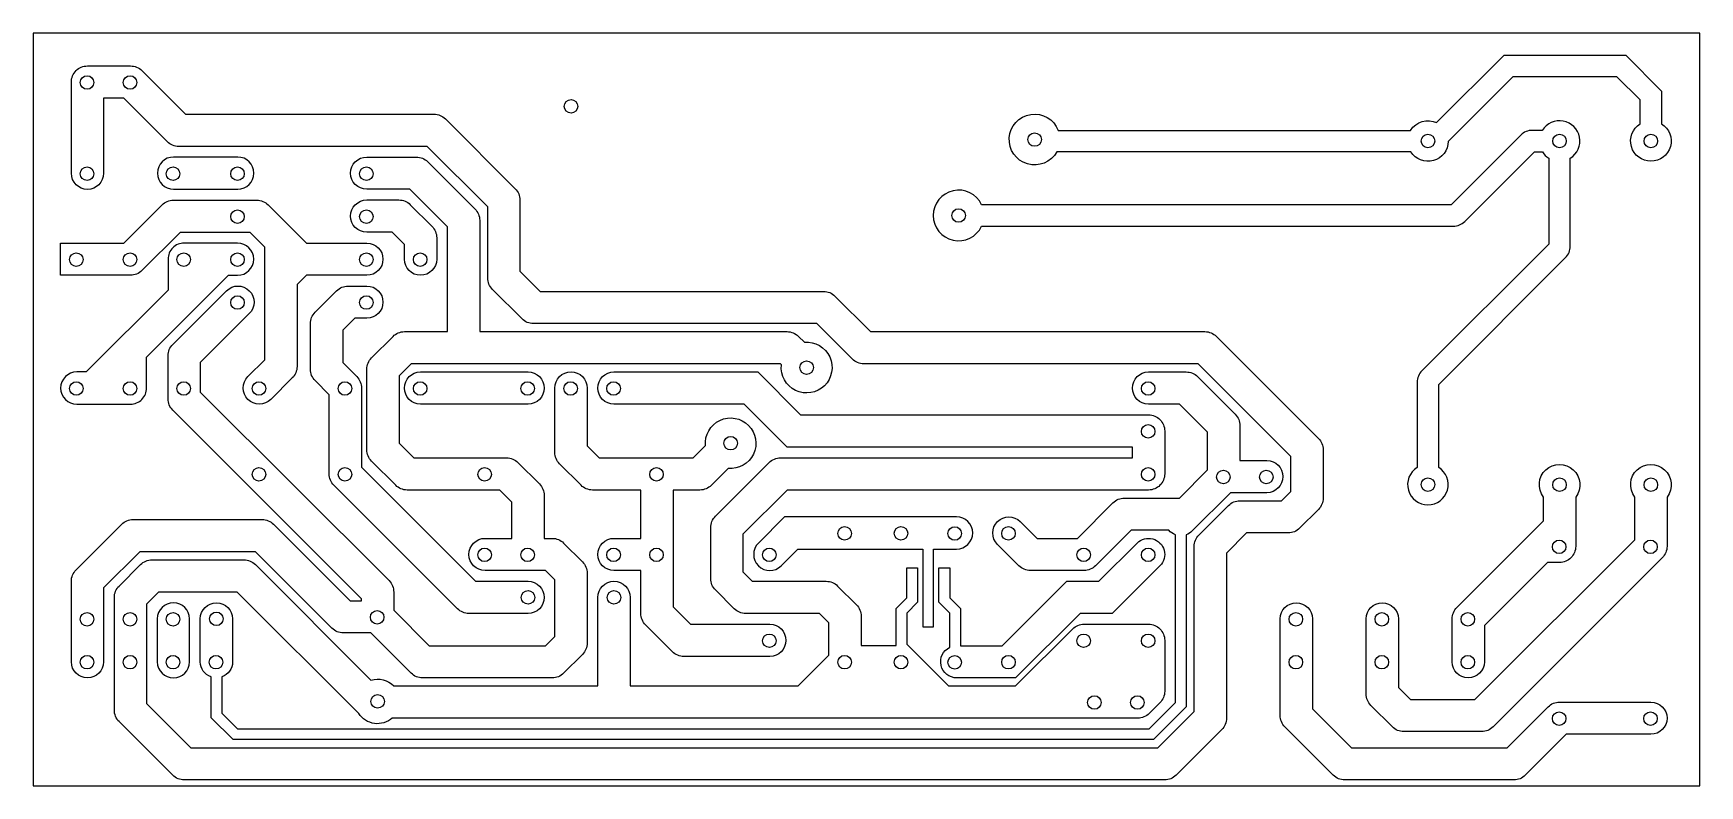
# Model space of a CAD drawing. Extents: x 95.2 to 193.7, y -111.2 to -66.7.
import ezdxf

# ---------------------------------------------------------------- set-up
doc = ezdxf.new("R2010")
doc.units = 0
doc.layers.get('0').update_dxf_attribs({"linetype": 'CONTINUOUS'})

msp = doc.modelspace()

# ---------------------------------------------------------------- linework, layer by layer
msp.add_lwpolyline([(95.225, -111.15), (193.7, -111.15), (193.7, -66.65), (95.225, -66.65)], close=True)
for points in [[(176.626, -73.66), (155.708, -73.66, -4.491316), (155.793, -72.39), (176.62, -72.39, -0.381456), (178.152, -71.934), (182.141, -67.945), (189.334, -67.945), (191.452, -70.063), (191.452, -72.002, -3.493262), (190.183, -72.002), (190.183, -70.589), (188.808, -69.215), (182.667, -69.215), (178.841, -73.041, -0.74516)], [(151.264, -78.06), (179.142, -78.06, 0.198912), (179.816, -77.781), (183.937, -73.66), (184.405, -73.66, 0.11311), (184.785, -74.038), (184.785, -79.112), (177.285, -86.612, 0.198912), (177.006, -87.285), (177.006, -92.322, 3.493262), (178.276, -92.322), (178.276, -87.417), (185.776, -79.917, 0.198912), (186.055, -79.243), (186.055, -74.038, 1.261565), (184.399, -72.39), (183.805, -72.39, 0.198912), (183.132, -72.669), (179.011, -76.79), (151.264, -76.79, 4.502301)], [(139.433, -86.261), (139.374, -86.201), (117.552, -86.201), (116.84, -86.913), (116.84, -90.887), (117.711, -91.758), (123.19, -91.758, -0.198912), (123.864, -92.036), (125.134, -93.306, -0.198912), (125.412, -93.98), (125.412, -96.52), (125.889, -96.52, -0.198912), (126.562, -96.799), (127.674, -97.91, -0.198912), (127.953, -98.584), (127.953, -102.711, -0.198912), (127.674, -103.385), (126.562, -104.496, -0.198912), (125.889, -104.775), (118.229, -104.775, -0.198912), (117.555, -104.496), (115.175, -102.116), (113.546, -102.116, -0.198912), (112.873, -101.837), (108.349, -97.314), (101.518, -97.314), (99.377, -99.455), (99.377, -103.823, -1), (97.472, -103.823), (97.472, -99.06, -0.198912), (97.751, -98.386), (100.45, -95.688, -0.198912), (101.124, -95.409), (108.744, -95.409, -0.198912), (109.417, -95.688), (113.941, -100.211), (114.618, -100.211), (114.618, -100.09), (103.466, -88.939, -0.198912), (103.188, -88.265), (103.188, -85.725, -0.198912), (103.466, -85.051), (106.641, -81.876, -1), (107.989, -83.224), (105.093, -86.12), (105.093, -87.87), (116.244, -99.021, -0.198912), (116.522, -99.695), (116.522, -100.769), (118.623, -102.87), (125.494, -102.87), (126.047, -102.317), (126.047, -98.978), (125.494, -98.425), (121.92, -98.425, -1), (121.92, -96.52), (123.507, -96.52), (123.507, -94.375), (122.795, -93.662), (117.316, -93.662, -0.198912), (116.643, -93.384), (115.214, -91.955, -0.198912), (114.935, -91.281), (114.935, -86.519, -0.198912), (115.214, -85.845), (116.484, -84.575, -0.198912), (117.157, -84.296), (119.698, -84.296), (119.698, -78.103), (117.467, -75.873), (114.925, -75.873, -1), (114.925, -73.968), (117.862, -73.968, -0.198912), (118.535, -74.246), (121.324, -77.035, -0.198912), (121.603, -77.708), (121.603, -84.296), (139.768, -84.296, -0.198912), (140.442, -84.575), (140.793, -84.926, -2.791194)], [(107.305, -75.873, 1), (107.305, -73.968), (103.515, -73.968, 1), (103.515, -75.873)], [(109.102, -76.796), (111.363, -79.057), (114.935, -79.057, -1), (114.935, -80.963), (111.361, -80.963), (110.808, -81.516), (110.808, -86.36, -0.199093), (110.528, -87.034), (109.259, -88.304, -1), (107.911, -86.956), (108.903, -85.965), (108.903, -79.291), (108.034, -78.422), (103.9, -78.422), (101.639, -80.684, -0.198912), (100.965, -80.963), (96.837, -80.963), (96.837, -79.057), (100.57, -79.057), (102.831, -76.796, -0.198912), (103.505, -76.517), (108.429, -76.517, -0.198912)], [(114.925, -76.507), (116.83, -76.507, -0.198912), (117.504, -76.786), (118.784, -78.066, -0.198912), (119.062, -78.74), (119.062, -80.01, -1), (117.157, -80.01), (117.157, -79.135), (116.435, -78.412), (114.925, -78.412, -1)], [(114.935, -83.502), (114.218, -83.502), (113.506, -84.215), (113.506, -86.124), (114.339, -86.956, -0.198912), (114.618, -87.63), (114.618, -92.315), (121.362, -99.06), (124.46, -99.06, -1), (124.46, -100.965), (120.967, -100.965, -0.198912), (120.294, -100.686), (112.991, -93.384, -0.198912), (112.713, -92.71), (112.713, -88.025), (111.88, -87.192, -0.198912), (111.601, -86.519), (111.601, -83.82, -0.198912), (111.88, -83.146), (113.15, -81.876, -0.198912), (113.824, -81.597), (114.935, -81.597, -1)], [(153.55, -95.529), (154.541, -96.52), (156.927, -96.52), (159.029, -94.418, -0.198912), (159.703, -94.139), (162.959, -94.139), (164.624, -92.474), (164.624, -90.247), (162.959, -88.582), (161.131, -88.582, -1), (161.131, -86.678), (163.354, -86.678, -0.198912), (164.027, -86.956), (166.25, -89.179, -0.198912), (166.529, -89.853), (166.529, -91.916), (168.116, -91.916, -1), (168.116, -93.821), (165.971, -93.821), (163.71, -96.082, -0.111853), (163.354, -96.307), (163.354, -106.494), (161.422, -108.426), (107.025, -108.426), (105.728, -107.129), (105.728, -104.721, -0.317837), (105.093, -103.823), (105.093, -101.283, -1), (106.998, -101.283), (106.998, -103.823, -0.317837), (106.362, -104.721), (106.362, -106.866), (107.288, -107.791), (161.158, -107.791), (162.719, -106.231), (162.719, -96.307, -0.125968), (162.326, -96.044), (160.097, -96.044), (157.995, -98.146, -0.198912), (157.321, -98.425), (154.146, -98.425, -0.198912), (153.473, -98.146), (152.203, -96.876, -1)], [(118.11, -86.678), (124.46, -86.678, -1), (124.46, -88.582), (118.11, -88.582, -1)], [(136.286, -92.383), (135.294, -93.384, -0.198912), (134.62, -93.662), (133.032, -93.662), (133.032, -100.57), (134.062, -101.6), (138.748, -101.6, -1), (138.748, -103.505), (133.668, -103.505, -0.198912), (132.994, -103.226), (131.406, -101.639, -0.198912), (131.127, -100.965), (131.127, -98.425), (129.54, -98.425, -1), (129.54, -96.52), (131.127, -96.52), (131.127, -93.662), (128.27, -93.662, -0.198912), (127.596, -93.384), (126.326, -92.114, -0.198912), (126.047, -91.44), (126.047, -87.63, -1), (127.953, -87.63), (127.953, -91.045), (128.665, -91.758), (134.225, -91.758), (134.947, -91.037, -2.789895)], [(191.77, -94.08), (191.77, -96.996, -0.198912), (191.491, -97.67), (181.49, -107.671, -0.198912), (180.816, -107.95), (176.213, -107.95, -0.198912), (175.539, -107.671), (174.269, -106.401, -0.198912), (173.99, -105.727), (173.99, -101.283, -1), (175.895, -101.283), (175.895, -105.333), (176.607, -106.045), (180.422, -106.045), (189.865, -96.602), (189.865, -94.08, -2.026134)], [(186.373, -94.08), (186.373, -96.996, -0.414214), (185.42, -97.949), (184.703, -97.949), (180.975, -101.677), (180.975, -103.823, -1), (179.07, -103.823), (179.07, -101.283, -0.198912), (179.349, -100.609), (184.468, -95.49), (184.468, -94.08, -2.026134)], [(139.421, -98.146), (140.412, -97.155), (147.796, -97.155), (147.796, -101.759), (148.431, -101.759), (148.431, -97.155), (149.787, -97.155, 1), (149.787, -95.25), (139.623, -95.25), (138.074, -96.799, 1)], [(158.986, -100.965), (157.081, -100.965), (153.271, -104.775), (149.797, -104.775, -0.797634), (149.384, -102.964), (149.384, -100.938), (148.746, -100.3), (148.746, -98.266), (149.381, -98.266), (149.381, -100.037), (150.019, -100.675), (150.019, -102.87), (152.482, -102.87), (156.292, -99.06), (158.197, -99.06), (160.458, -96.799, -1), (161.805, -98.146)], [(104.457, -101.283, 1), (102.552, -101.283), (102.552, -103.823, 1), (104.457, -103.823)], [(190.817, -108.109), (185.815, -108.109), (183.395, -110.529, -0.198912), (182.721, -110.808), (172.72, -110.808, -0.198912), (172.046, -110.529), (169.189, -107.671, -0.198912), (168.91, -106.997), (168.91, -101.283, -1), (170.815, -101.283), (170.815, -106.603), (173.115, -108.903), (182.327, -108.903), (184.746, -106.483, -0.198912), (185.42, -106.204), (190.817, -106.204, -1)]]:
    msp.add_lwpolyline(points, format="xyb", close=True)
for points in [[(171.171, -90.608, -0.198912), (171.45, -91.281), (171.45, -94.139, -0.198912), (171.171, -94.812), (170.06, -95.924, -0.198912), (169.386, -96.203), (166.923, -96.203), (165.735, -97.391), (165.735, -107.156, -0.198912), (165.456, -107.83), (162.757, -110.529, -0.198912), (162.084, -110.808), (104.14, -110.808, -0.198912), (103.466, -110.529), (100.291, -107.354, -0.198912), (100.013, -106.68), (100.013, -100.013, -0.198912), (100.291, -99.339), (101.561, -98.069, -0.198912), (102.235, -97.79), (107.672, -97.79, -0.198912), (108.346, -98.069), (115.18, -104.903, -0.284013), (116.523, -105.251), (128.588, -105.251), (128.588, -100.013, -1), (130.493, -100.013), (130.493, -105.251), (140.417, -105.251), (142.24, -103.428), (142.24, -101.518), (141.687, -100.965), (137.319, -100.965, -0.198912), (136.645, -100.686), (135.534, -99.575, -0.198912), (135.255, -98.901), (135.255, -95.885, -0.198912), (135.534, -95.211), (138.709, -92.036, -0.198912), (139.383, -91.758), (160.179, -91.758), (160.179, -91.123), (139.782, -91.123), (137.242, -88.582), (129.54, -88.582, -1), (129.54, -86.678), (138.031, -86.678), (140.571, -89.218), (161.131, -89.218, -0.414214), (162.084, -90.17), (162.084, -92.71, -0.414214), (161.131, -93.662), (139.777, -93.662), (137.16, -96.28), (137.16, -98.507), (137.713, -99.06), (142.081, -99.06, -0.198912), (142.755, -99.339), (143.866, -100.45, -0.198912), (144.145, -101.124), (144.145, -102.865), (146.209, -102.865), (146.209, -100.675), (146.846, -100.037), (146.846, -98.266), (147.481, -98.266), (147.481, -100.3), (146.844, -100.938), (146.844, -102.788), (149.307, -105.251), (153.275, -105.251), (156.648, -101.879, -0.198912), (157.321, -101.6), (161.131, -101.6, -0.414214), (162.084, -102.552), (162.084, -105.569, -0.198912), (161.805, -106.242), (161.17, -106.877, -0.198912), (160.496, -107.156), (116.439, -107.156, -0.458229), (114.46, -106.877), (107.278, -99.695), (102.63, -99.695), (101.918, -100.407), (101.918, -106.285), (104.535, -108.903), (161.689, -108.903), (163.83, -106.762), (163.83, -96.996, -0.198912), (164.109, -96.323), (165.855, -94.576, -0.198912), (166.529, -94.298), (168.992, -94.298), (169.545, -93.744), (169.545, -91.676), (164.07, -86.201), (144.304, -86.201, -0.198912), (143.63, -85.922), (141.528, -83.82), (124.777, -83.82, -0.198912), (124.104, -83.541), (122.358, -81.795, -0.198912), (122.079, -81.121), (122.079, -76.912), (118.509, -73.343), (103.823, -73.343, -0.198912), (103.149, -73.064), (100.57, -70.485), (99.377, -70.485), (99.377, -74.93, -1), (97.472, -74.93), (97.472, -69.532, -0.414214), (98.425, -68.58), (100.965, -68.58, -0.198912), (101.639, -68.859), (104.217, -71.438), (118.904, -71.438, -0.198912), (119.577, -71.716), (123.705, -75.844, -0.198912), (123.984, -76.517), (123.984, -80.727), (125.172, -81.915), (141.922, -81.915, -0.198912), (142.596, -82.194), (144.698, -84.296), (164.465, -84.296, -0.198912), (165.139, -84.575), (171.171, -90.608)], [(100.965, -88.582, 0.414214), (101.918, -87.63), (101.918, -85.802), (106.757, -80.963), (107.295, -80.963, 1), (107.295, -79.057), (104.14, -79.057, 0.414214), (103.188, -80.01), (103.188, -81.838), (98.348, -86.678), (97.79, -86.678, 1), (97.79, -88.582), (100.965, -88.582)]]:
    msp.add_lwpolyline(points, format="xyb")
for centre in [(98.4, -69.557), (100.94, -69.557), (154.395, -72.935), (177.641, -73.02), (185.42, -73.02), (190.817, -73.02), (98.4, -74.955), (103.48, -74.955), (107.29, -74.955), (114.91, -74.955), (107.29, -77.495), (114.91, -77.495), (149.905, -77.425), (97.765, -80.035), (100.94, -80.035), (104.115, -80.035), (107.29, -80.035), (114.91, -80.035), (118.085, -80.035), (107.29, -82.575), (114.91, -82.575), (140.925, -86.421), (97.765, -87.655), (100.94, -87.655), (104.115, -87.655), (108.56, -87.655), (113.64, -87.655), (118.085, -87.655), (124.435, -87.655), (126.975, -87.655), (129.515, -87.655), (161.106, -87.655), (136.435, -90.895), (161.106, -90.195), (108.56, -92.735), (113.64, -92.735), (121.895, -92.735), (132.055, -92.735), (161.106, -92.735), (165.551, -92.894), (168.091, -92.894), (177.641, -93.34), (185.42, -93.35), (190.817, -93.35), (143.167, -96.227), (146.501, -96.222), (149.676, -96.232), (152.851, -96.227), (121.895, -97.497), (124.435, -97.497), (129.515, -97.497), (132.055, -97.497), (138.722, -97.497), (157.296, -97.497), (161.106, -97.497), (185.395, -97.021), (190.792, -97.021), (124.46, -100.013), (129.54, -100.013), (98.4, -101.308), (100.94, -101.308), (103.48, -101.308), (106.045, -101.283), (169.838, -101.308), (174.917, -101.308), (179.998, -101.308), (138.722, -102.578), (157.296, -102.578), (161.106, -102.578), (98.4, -103.847), (100.94, -103.847), (103.48, -103.847), (106.02, -103.847), (143.167, -103.847), (146.501, -103.843), (149.676, -103.853), (152.851, -103.847), (169.838, -103.847), (174.917, -103.847), (179.998, -103.847), (115.57, -106.164), (157.931, -106.229), (160.471, -106.229), (185.395, -107.181), (190.792, -107.181)]:
    msp.add_circle(centre, 0.4)
at = {"linetype": 'Continuous'}
for centre in [(127, -70.97), (115.545, -101.189)]:
    msp.add_circle(centre, 0.4, dxfattribs=at)

doc.saveas('drawing.dxf')
